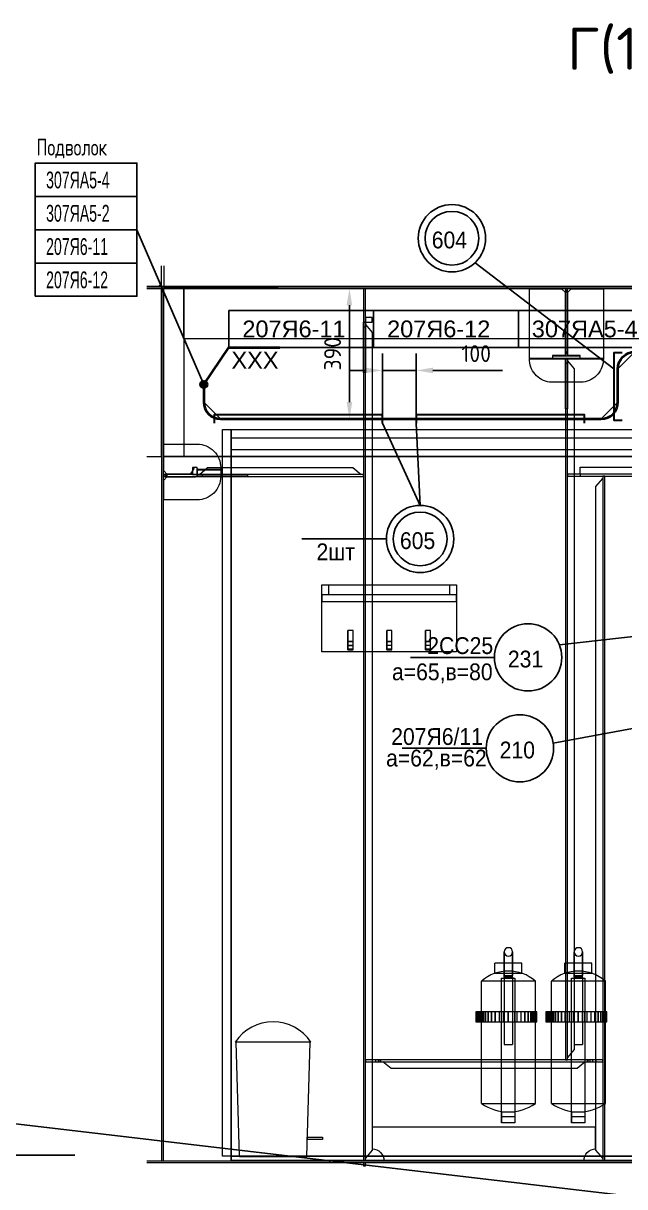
# Model space of a CAD drawing. Header units: millimetres. Extents: x -35117 to 70520, y -28859 to 27816.
# Drawn here: x -8139 to -6352, y -13724 to -10264 of the extents above; entities that cross this region are included whole.
import ezdxf

# ---------------------------------------------------------------- set-up
doc = ezdxf.new("R2010")
doc.units = ezdxf.units.MM
for name, color, linetype in [('-1102', 7, 'Continuous'), ('-1109', 7, 'Continuous'), ('-1114', 7, 'Continuous'), ('-1513', 7, 'Continuous'), ('CABLE', 6, 'Continuous'), ('DIMENSION', 1, 'Continuous'), ('FORM', 7, 'Continuous'), ('Kabeli', 7, 'Continuous'), ('KabeliError', 7, 'Continuous'), ('Выноски', 7, 'Continuous'), ('ВыноскиНаПолеЧертежа', 7, 'Continuous'), ('Насыщение', 7, 'Continuous'), ('ПозицииОборудования', 7, 'Continuous'), ('ЭСН', 255, 'Continuous')]:
    doc.layers.add(name, color=color, linetype=linetype)
for name, color, linetype, lineweight in [('Hull', 1, 'Continuous', 40), ('Other', 3, 'Continuous', 60), ('ТРАССЫ', 7, 'Continuous', 40)]:
    doc.layers.add(name, color=color, linetype=linetype, lineweight=lineweight)
doc.styles.add('SIMPLEX', font='simplex.shx', dxfattribs={"width": 0.9, "height": 50})
doc.styles.get("Standard").update_dxf_attribs({"font": 'arial.ttf'})
doc.styles.add('Standard1', font='simplex.shx', dxfattribs={"height": 2.5})
doc.dimstyles.new('М_20 -1', dxfattribs={"dimscale": 0, "dimtxt": 50, "dimasz": 50, "dimexe": 50, "dimexo": 0, "dimgap": 25, "dimtad": 1, "dimdec": 0, "dimrnd": 5, "dimdsep": 46, "dimtxsty": 'SIMPLEX', "dimcen": 50, "dimclrd": 1, "dimclre": 1, "dimclrt": 3, "dimadec": 0, "dimazin": 0, "dimtfac": 1, "dimtdec": 0, "dimtmove": 0, "dimatfit": 3, "dimfxl": 1, "dimtolj": 1, "dimtzin": 0, "dimarcsym": 0})

# ---------------------------------------------------------------- blocks, each defined once
blk = doc.blocks.new('*U69')
at = {"layer": 'ЭСН', "lineweight": 30}
blk.add_lwpolyline([(500, -25), (500, 0), (0, 0), (0, -25)], dxfattribs=at)
blk = doc.blocks.new('*U97')
at = {"layer": 'ЭСН', "lineweight": 30}
blk.add_lwpolyline([(200, -25), (200, 0), (0, 0), (0, -25)], dxfattribs=at)
blk = doc.blocks.new('*D106')
at = {"layer": 'Defpoints', "color": 0, "linetype": 'Continuous'}
for p in [(-7170.1, -11052.6), (-7022, -11052.6), (-7102.6, -11440.8)]:
    blk.add_point(p, dxfattribs=at)
at = {"layer": 'DIMENSION', "color": 1, "linetype": 'Continuous', "lineweight": -2}
for p, q in [((-7022, -11052.6), (-7220.1, -11052.6)), ((-7170.1, -11390.8), (-7170.1, -11102.6)), ((-7102.6, -11440.8), (-7220.1, -11440.8))]:
    blk.add_line(p, q, dxfattribs=at)
at = {"layer": 'DIMENSION', "color": 1, "linetype": 'Continuous'}
for points in [[(-7178.4, -11102.6), (-7161.8, -11102.6), (-7170.1, -11052.6)], [(-7178.4, -11390.8), (-7161.8, -11390.8), (-7170.1, -11440.8)]]:
    blk.add_solid(points, dxfattribs=at)
at = {"layer": 'DIMENSION', "color": 3, "linetype": 'Continuous', "insert": (-7220.1, -11246.7), "char_height": 50, "attachment_point": 5, "rotation": 90, "style": 'SIMPLEX'}
blk.add_mtext('\\A1;390', dxfattribs=at)
blk = doc.blocks.new('*D107')
at = {"layer": 'Defpoints', "color": 0, "linetype": 'Continuous'}
for p in [(-6972, -11296.4), (-7072, -11428.3), (-6972, -11428.3)]:
    blk.add_point(p, dxfattribs=at)
at = {"layer": 'DIMENSION', "color": 1, "linetype": 'Continuous', "lineweight": -2}
for p, q in [((-7072, -11428.3), (-7072, -11246.4)), ((-6972, -11428.3), (-6972, -11246.4)), ((-7122, -11296.4), (-7172, -11296.4)), ((-7072, -11296.4), (-6972, -11296.4)), ((-6922, -11296.4), (-6714.9, -11296.4))]:
    blk.add_line(p, q, dxfattribs=at)
at = {"layer": 'DIMENSION', "color": 1, "linetype": 'Continuous'}
for points in [[(-7122, -11288.1), (-7122, -11304.8), (-7072, -11296.4)], [(-6922, -11288.1), (-6922, -11304.8), (-6972, -11296.4)]]:
    blk.add_solid(points, dxfattribs=at)
at = {"layer": 'DIMENSION', "color": 3, "linetype": 'Continuous', "insert": (-6793.4, -11246.4), "char_height": 50, "attachment_point": 5, "style": 'SIMPLEX'}
blk.add_mtext('\\A1;100', dxfattribs=at)
blk = doc.blocks.new('*U377')
for p, q in [((0, 0), (74.4, 110.2)), ((74.4, 110.2), (225.6, 110.2))]:
    blk.add_line(p, q)
blk.add_circle((0, 0), 10)
blk.add_circle((0, 0), 10)
for tag, p in [('НАЗВАНИЕ_ПЕРЕХОДА', (86.2, 116.4)), ('СПРАВКА_ПЕРЕХОДА', (82, 47.2))]:
    blk.add_attdef(tag, p, '', height=50)
at = {"flags": 1}
for tag, p in [('ДЛИНА_ПЕРЕХОДА', (104.7, -170.5)), ('СУФИКС', (95, -250.5)), ('ID_перех', (95, -319.4))]:
    blk.add_attdef(tag, p, '', height=50, dxfattribs=at)

msp = doc.modelspace()

# ---------------------------------------------------------------- linework, layer by layer
at = {"layer": '-1102', "color": 3, "lineweight": 0}
for p, q in [((-7728.564, -11046.593), (-7728.564, -10985.851)), ((-7620.367, -11046.694), (-7772.516, -11046.694)), ((-7383.563, -11052.593), (-7772.516, -11052.593)), ((-7722.564, -11052.593), (-7728.564, -11052.593)), ((-7722.564, -11052.593), (-7728.564, -11052.593)), ((-7728.564, -11052.593), (-7728.564, -11059.664)), ((-7722.564, -11059.664), (-7728.564, -11059.664)), ((-7728.564, -11059.664), (-7728.564, -11062.593)), ((-7728.564, -11062.593), (-7722.564, -11062.593)), ((-7722.564, -11059.664), (-7722.564, -11052.593)), ((-7722.564, -11062.593), (-7722.564, -11059.664)), ((-6522.564, -11052.593), (-6528.564, -11052.593)), ((-6522.564, -11052.593), (-6528.564, -11052.593)), ((-6528.564, -11052.593), (-6528.564, -11059.664)), ((-6522.564, -11059.664), (-6528.564, -11059.664)), ((-6528.564, -11059.664), (-6528.564, -11062.593)), ((-6528.564, -11062.593), (-6522.564, -11062.593)), ((-6522.564, -11059.664), (-6522.564, -11052.593)), ((-6522.564, -11062.593), (-6522.564, -11059.664))]:
    msp.add_line(p, q, dxfattribs=at)
for points in [[(-7721.563, -10985.851), (-7721.563, -11046.593), (-7728.564, -11046.593)], [(-7772.516, -11046.593), (-7620.367, -11046.593), (-7620.367, -11046.694)], [(-7772.516, -11052.593), (-7383.563, -11052.593), (-7383.563, -11046.593), (-7772.516, -11046.593)], [(-7772.516, -11046.593), (-7383.563, -11046.593), (-7383.563, -11052.593)]]:
    msp.add_lwpolyline(points, dxfattribs=at)
at = {"layer": '-1109', "color": 1, "lineweight": 0}
for p, q in [((-7728.564, -11038.875), (-7728.564, -10985.851)), ((-7122.564, -13652.593), (-7128.564, -13652.593)), ((-7128.564, -13652.593), (-7128.564, -13662.593)), ((-7122.564, -13662.593), (-7128.564, -13662.593)), ((-7122.564, -13662.593), (-7122.564, -13652.593))]:
    msp.add_line(p, q, dxfattribs=at)
msp.add_lwpolyline([(-7772.516, -11046.593), (-7738.562, -11046.593), (-7728.564, -11038.875)], dxfattribs=at)
at = {"layer": '-1114', "color": 4, "lineweight": 0}
msp.add_line((-7607.562, -11605.593), (-7607.562, -11611.592), dxfattribs=at)
at = {"layer": '-1513', "color": 34, "lineweight": 0}
for p, q in [((-7728.308, -11052.391), (-7772.516, -11052.391)), ((-7728.308, -11052.327), (-7728.308, -11552.251)), ((-7722.314, -11052.257), (-7722.314, -11552.257)), ((-7722.29, -11052.257), (-7722.29, -11552.257)), ((-7722.094, -11552.257), (-7722.094, -11052.257)), ((-7722.094, -11052.318), (-7662.091, -11052.318)), ((-7662.091, -11052.318), (-7662.091, -11552.156)), ((-7772.516, -11552.251), (-7728.308, -11552.251)), ((-7772.516, -11552.251), (-7728.308, -11552.251)), ((-4691.571, -11552.284), (-7722.314, -11552.257)), ((-4728.735, -11552.272), (-7722.29, -11552.257)), ((-7722.29, -11552.257), (-4728.735, -11552.272)), ((-7722.094, -11552.156), (-7722.094, -11552.257)), ((-7662.091, -11552.156), (-7722.094, -11552.156))]:
    msp.add_line(p, q, dxfattribs=at)
at = {"layer": '-1513', "color": 231, "lineweight": 0}
for p, q in [((-7521.96, -11496.553), (-7521.96, -11532.555)), ((-7521.954, -11496.553), (-7521.96, -11496.553)), ((-7521.954, -11532.555), (-7521.954, -11496.553)), ((-7521.96, -11532.555), (-7521.954, -11532.555)), ((-7521.954, -13633.568), (-4928.576, -13633.568))]:
    msp.add_line(p, q, dxfattribs=at)
at = {"layer": '-1513', "color": 34, "lineweight": 0}
for points in [[(-7772.516, -11046.303), (-7728.552, -11046.303), (-7728.552, -10985.851)], [(-7728.308, -11552.251), (-7728.308, -11052.391), (-7728.308, -11052.327)], [(-7662.091, -11052.318), (-7662.091, -11052.257), (-7722.094, -11052.257)], [(-7722.094, -11052.257), (-7722.094, -11052.318), (-7722.094, -11552.156)]]:
    msp.add_lwpolyline(points, dxfattribs=at)
at = {"color": 3}
msp.add_line((-8892.36, -13629.838), (-7985.657, -13629.838), dxfattribs=at)
at = {"layer": 'CABLE', "color": 6, "linetype": 'Continuous', "lineweight": 50}
msp.add_circle((-7602.925, -11338.445), 8.849, dxfattribs=at)
at = {"layer": 'Hull', "color": 86, "linetype": 'Continuous', "lineweight": 20}
for p, q in [((-7728.564, -11052.593), (-7728.564, -13646.593)), ((-7722.564, -13646.593), (-7722.564, -11052.593)), ((-4691.571, -11052.284), (-7722.314, -11052.257)), ((-6528.564, -11052.593), (-6528.564, -11252.593)), ((-6522.564, -11252.593), (-6522.564, -11052.593)), ((-7128.564, -11152.593), (-7122.564, -11152.593)), ((-7128.564, -11167.592), (-7128.564, -11152.593)), ((-7122.564, -11167.592), (-7128.564, -11167.592)), ((-7128.564, -11302.593), (-7128.564, -11167.592)), ((-7122.564, -11152.593), (-7122.564, -11167.592)), ((-7122.564, -11167.592), (-7122.564, -11302.593)), ((-6522.564, -11242.592), (-6528.564, -11242.592)), ((-6528.564, -11242.592), (-6528.564, -11245.522)), ((-6522.564, -11245.522), (-6522.564, -11242.592)), ((-6528.564, -11245.522), (-6522.564, -11245.522)), ((-6528.564, -11245.522), (-6528.564, -11252.593)), ((-6528.564, -11252.593), (-6522.564, -11252.593)), ((-6528.564, -11252.593), (-6522.564, -11252.593)), ((-6528.564, -11260.594), (-6522.564, -11260.594)), ((-6528.564, -11275.594), (-6528.564, -11260.594)), ((-6522.564, -11275.594), (-6528.564, -11275.594)), ((-6528.564, -11410.594), (-6528.564, -11275.594)), ((-6522.564, -11252.593), (-6522.564, -11245.522)), ((-6522.564, -11260.594), (-6522.564, -11275.594)), ((-6522.564, -11275.594), (-6522.564, -11410.594)), ((-7122.564, -11302.593), (-7128.564, -11302.593)), ((-6522.564, -11410.594), (-6528.564, -11410.594)), ((-7722.564, -11605.593), (-7722.564, -11611.592)), ((-7622.564, -11605.593), (-7722.564, -11605.593)), ((-7722.564, -11611.592), (-7722.564, -11605.593)), ((-7722.564, -11605.593), (-7715.49, -11605.593)), ((-7722.564, -11611.592), (-7622.564, -11611.592)), ((-7715.49, -11611.592), (-7722.564, -11611.592)), ((-7715.49, -11611.592), (-7715.49, -11605.593)), ((-7715.49, -11605.593), (-7712.567, -11605.593)), ((-7712.567, -11611.592), (-7715.49, -11611.592)), ((-7712.567, -11605.593), (-7712.567, -11611.592)), ((-7622.564, -11611.592), (-7622.564, -11605.593)), ((-7622.564, -11605.593), (-7607.562, -11605.593)), ((-7622.564, -11611.592), (-7622.564, -11605.593)), ((-7607.562, -11611.592), (-7622.564, -11611.592)), ((-7607.562, -11605.593), (-7472.564, -11605.593)), ((-7472.564, -11611.592), (-7607.562, -11611.592)), ((-7472.564, -11605.593), (-7472.564, -11611.592)), ((-6522.564, -11604.595), (-6522.564, -11610.594)), ((-6484.46, -11604.595), (-6522.564, -11604.595)), ((-6522.564, -11610.594), (-6484.46, -11610.594)), ((-6484.46, -11604.595), (-6484.46, -11610.594)), ((-5328.564, -11604.595), (-6484.46, -11604.595)), ((-6484.46, -11610.594), (-5328.564, -11610.594)), ((-7122.564, -13346.593), (-7122.564, -13352.593)), ((-7102.563, -13346.593), (-7122.564, -13346.593)), ((-7122.564, -13352.593), (-7102.563, -13352.593)), ((-7102.563, -13346.593), (-7102.563, -13352.593)), ((-7092.999, -13346.593), (-7102.563, -13346.593)), ((-7102.563, -13352.593), (-7092.999, -13352.593)), ((-7092.999, -13346.593), (-7092.999, -13352.593)), ((-7084.887, -13346.593), (-7092.999, -13346.593)), ((-7092.999, -13352.593), (-7084.887, -13352.593)), ((-7084.887, -13346.593), (-7084.887, -13352.593)), ((-7079.467, -13346.593), (-7084.887, -13346.593)), ((-7084.887, -13352.593), (-7079.467, -13352.593)), ((-7079.467, -13346.593), (-7079.467, -13352.593)), ((-7077.563, -13346.593), (-7079.467, -13346.593)), ((-7079.467, -13352.593), (-7077.563, -13352.593)), ((-7077.563, -13346.593), (-7077.563, -13352.593)), ((-6462.567, -13346.593), (-7077.563, -13346.593)), ((-7077.563, -13352.593), (-6462.567, -13352.593)), ((-7228.564, -13652.593), (-7772.516, -13652.593)), ((-4928.576, -13645.568), (-7521.954, -13645.568))]:
    msp.add_line(p, q, dxfattribs=at)
for points in [[(-7722.314, -11552.257), (-7722.314, -11052.257), (-4691.571, -11052.284)], [(-4728.735, -11552.272), (-4728.735, -11052.272), (-7722.29, -11052.257)], [(-7662.066, -11052.257), (-4788.592, -11052.257), (-4788.592, -11202.257), (-7662.066, -11202.257), (-7662.066, -11052.257)], [(-7383.563, -11052.593), (-5813.562, -11052.593), (-5813.562, -11046.593), (-7383.563, -11046.593), (-7383.563, -11052.593)], [(-7128.564, -11052.593), (-7128.564, -11152.593), (-7122.564, -11152.593), (-7122.564, -11052.593), (-7128.564, -11052.593)], [(-6529.565, -11063.594), (-6529.565, -11251.595), (-6566.565, -11251.595), (-6566.565, -11260.594), (-6635.565, -11260.594), (-6635.565, -11053.594), (-6539.563, -11053.594), (-6529.565, -11063.594)], [(-6521.563, -11063.594), (-6511.566, -11053.594), (-6415.564, -11053.594), (-6415.564, -11260.594), (-6484.564, -11260.594), (-6484.564, -11251.595), (-6521.563, -11251.595), (-6521.563, -11063.594)], [(-7122.564, -11152.593), (-7102.563, -11152.593), (-7102.563, -11139.202), (-7122.564, -11139.202), (-7122.564, -11152.593)], [(-7128.564, -11152.593), (-7128.564, -13646.593), (-7122.564, -13646.593), (-7122.564, -11152.593), (-7128.564, -11152.593)], [(-7122.564, -13639.443), (-7122.564, -11159.743), (-7102.563, -11183.58), (-7102.563, -13615.605), (-7122.564, -13639.443)], [(-6485.565, -11260.594), (-6565.564, -11260.594), (-6565.564, -11252.593), (-6485.565, -11252.593), (-6485.565, -11260.594)], [(-6528.564, -11260.594), (-6528.564, -13346.593), (-6522.564, -13346.593), (-6522.564, -11260.594), (-6528.564, -11260.594)], [(-6522.564, -13339.443), (-6522.564, -11267.745), (-6502.563, -11291.579), (-6502.563, -13315.605), (-6522.564, -13339.443)], [(-7622.564, -11605.593), (-7622.564, -11585.594), (-7635.955, -11585.594), (-7635.955, -11605.593), (-7622.564, -11605.593)], [(-7135.717, -11605.593), (-7615.411, -11605.593), (-7591.577, -11585.594), (-7159.552, -11585.594), (-7135.717, -11605.593)], [(-5338.958, -11604.595), (-6484.46, -11604.595), (-6484.46, -11584.593), (-5373.596, -11584.593), (-5338.958, -11604.595)], [(-7622.564, -11611.592), (-7128.564, -11611.592), (-7128.564, -11605.593), (-7622.564, -11605.593), (-7622.564, -11611.592)], [(-6417.566, -11617.745), (-6417.566, -13639.443), (-6437.567, -13615.605), (-6437.567, -11641.579), (-6417.566, -11617.745)], [(-6411.566, -13646.593), (-6411.566, -11610.594), (-6417.566, -11610.594), (-6417.566, -13646.593), (-6411.566, -13646.593)], [(-7070.416, -13352.593), (-6469.714, -13352.593), (-6493.548, -13372.594), (-7046.576, -13372.594), (-7070.416, -13352.593)], [(-7772.516, -13646.593), (-7228.564, -13646.593), (-7228.564, -13652.593)], [(-6028.564, -13652.593), (-7228.564, -13652.593), (-7228.564, -13646.593), (-6028.564, -13646.593), (-6028.564, -13652.593)]]:
    msp.add_lwpolyline(points, dxfattribs=at)
for points in [[(-6415.564, -11261.592, -0.1816714), (-6432.415, -11307.866, -0.1816977), (-6475.561, -11331.594), (-6575.561, -11331.594, -0.18167797), (-6618.713, -11307.866, -0.1816714), (-6635.565, -11261.592), (-6415.564, -11261.592)], [(-7712.567, -11604.595), (-7721.563, -11594.594), (-7721.563, -11515.593), (-7622.564, -11515.593, -0.19890653), (-7573.065, -11536.095, -0.19890653), (-7552.563, -11585.594), (-7552.563, -11590.593), (-7621.563, -11590.593, 0.16509695), (-7622.802, -11586.94, 0.16500078), (-7626.013, -11584.798, 0.16526026), (-7629.858, -11585.051, 0.16496545), (-7632.763, -11587.593), (-7641.418, -11602.593, -0.13158579), (-7642.883, -11604.057, -0.13151275), (-7644.885, -11604.595), (-7712.567, -11604.595)], [(-7712.567, -11612.593), (-7627.563, -11612.593, 0.19893275), (-7623.321, -11610.835, 0.19893275), (-7621.563, -11606.594), (-7621.563, -11591.594), (-7552.563, -11591.594), (-7552.563, -11611.592, -0.19890653), (-7573.065, -11661.092, -0.19890653), (-7622.564, -11681.594), (-7721.563, -11681.594), (-7721.563, -11622.594), (-7712.567, -11612.593)], [(-7067.566, -13646.593), (-6473.565, -13646.593, -0.19891879), (-6463.311, -13621.846, -0.19889785), (-6438.562, -13611.592), (-6438.562, -13546.593), (-7102.563, -13546.593), (-7102.563, -13611.592, -0.19889785), (-7077.813, -13621.846, -0.19893613), (-7067.566, -13646.593, -0.19893613)]]:
    msp.add_lwpolyline(points, format="xyb", dxfattribs=at)
at = {"layer": 'Kabeli', "color": 231}
for points in [[(-7602.59, -11338.255), (-7602.925, -11338.445), (-7602.925, -11390.778), (-7552.925, -11440.778), (-6422.218, -11440.778), (-6372.218, -11390.778), (-6372.218, -11291.603), (-6322.218, -11241.603), (-6066.197, -11241.603), (-6066.197, -11241.603), (-6013.798, -11241.603), (-5963.798, -11191.603), (-5963.798, -11161.671), (-5963.464, -11161.481)], [(-5482.931, -12261.815), (-5482.931, -12261.815), (-5482.931, -12289.349), (-5432.931, -12339.349), (-5431.882, -12339.349), (-5409.063, -12339.349), (-5359.063, -12289.349), (-5359.063, -11291.603), (-5409.063, -11241.603), (-5646.644, -11241.603), (-5646.644, -11241.603), (-5861.399, -11241.603), (-6066.197, -11241.603), (-6322.218, -11241.603), (-6372.218, -11291.603), (-6372.218, -11390.778), (-6422.218, -11440.778), (-7552.925, -11440.778), (-7602.925, -11390.778), (-7602.925, -11338.445), (-7602.59, -11338.255)], [(-5482.931, -12261.815), (-5482.931, -12261.815), (-5482.931, -12289.349), (-5432.931, -12339.349), (-5431.882, -12339.349), (-5409.063, -12339.349), (-5359.063, -12289.349), (-5359.063, -11291.603), (-5409.063, -11241.603), (-5646.644, -11241.603), (-5646.644, -11241.603), (-5861.399, -11241.603), (-6066.197, -11241.603), (-6322.218, -11241.603), (-6372.218, -11291.603), (-6372.218, -11390.778), (-6422.218, -11440.778), (-7552.925, -11440.778), (-7602.925, -11390.778), (-7602.925, -11338.445), (-7602.59, -11338.255)]]:
    msp.add_lwpolyline(points, dxfattribs=at)
at = {"layer": 'Kabeli', "color": 6}
msp.add_circle((-7602.925, -11338.445), 4, dxfattribs=at)
msp.add_circle((-7602.925, -11338.445), 4, dxfattribs=at)
at = {"layer": 'KabeliError', "color": 231}
msp.add_lwpolyline([(-9980.926, -13322.651), (-2196.644, -14239.448)], dxfattribs=at)
at = {"layer": 'Other', "color": 5, "linetype": 'Continuous', "lineweight": 18}
for p, q in [((-7521.954, -11496.553), (-4928.576, -11496.553)), ((-4928.576, -11532.555), (-7521.954, -11532.555))]:
    msp.add_line(p, q, dxfattribs=at)
at = {"layer": 'Other', "color": 251, "linetype": 'Continuous', "lineweight": 20}
for p, q in [((-7174.461, -12070.144), (-7174.461, -12102.998)), ((-7059.462, -12102.998), (-7059.462, -12070.144)), ((-6944.462, -12102.998), (-6944.462, -12070.144)), ((-7174.461, -12102.998), (-7174.461, -12123.99)), ((-7059.462, -12123.99), (-7059.462, -12102.998)), ((-6944.462, -12123.99), (-6944.462, -12102.998)), ((-7174.461, -12123.99), (-7174.461, -12114.677)), ((-7174.461, -12114.847), (-7159.462, -12114.847)), ((-7059.462, -12114.677), (-7059.462, -12123.99)), ((-7044.462, -12114.847), (-7059.462, -12114.847)), ((-6944.462, -12114.677), (-6944.462, -12123.99)), ((-6929.461, -12114.847), (-6944.462, -12114.847)), ((-6657.617, -13059.355), (-6737.617, -13059.355)), ((-6737.617, -13089.355), (-6737.617, -13059.355)), ((-6657.617, -13089.355), (-6657.617, -13059.355)), ((-6449.73, -13059.355), (-6529.73, -13059.355)), ((-6529.73, -13089.355), (-6529.73, -13059.355)), ((-6449.73, -13089.355), (-6449.73, -13059.355)), ((-6617.617, -13112.591), (-6777.617, -13112.591)), ((-6617.617, -13112.591), (-6777.617, -13112.591)), ((-6777.617, -13476.591), (-6777.617, -13112.591)), ((-6737.617, -13089.355), (-6657.617, -13089.355)), ((-6710.118, -13095.918), (-6685.118, -13095.918)), ((-6710.118, -13100.572), (-6685.118, -13100.572)), ((-6685.118, -13100.572), (-6710.118, -13100.572)), ((-6710.118, -13100.572), (-6710.118, -13300.826)), ((-6685.118, -13100.572), (-6685.118, -13300.826)), ((-6617.617, -13476.591), (-6617.617, -13112.591)), ((-6409.729, -13112.591), (-6569.729, -13112.591)), ((-6409.729, -13112.591), (-6569.729, -13112.591)), ((-6569.729, -13476.591), (-6569.729, -13112.591)), ((-6529.73, -13089.355), (-6449.73, -13089.355)), ((-6502.229, -13095.918), (-6477.229, -13095.918)), ((-6502.229, -13100.572), (-6477.229, -13100.572)), ((-6477.229, -13100.572), (-6502.229, -13100.572)), ((-6502.229, -13100.572), (-6502.229, -13300.826)), ((-6477.229, -13100.572), (-6477.229, -13300.826)), ((-6409.729, -13476.591), (-6409.729, -13112.591)), ((-6794.124, -13203.996), (-6794.124, -13233.995)), ((-6791.108, -13203.996), (-6794.124, -13203.996)), ((-6794.124, -13203.996), (-6794.124, -13233.995)), ((-6793.052, -13203.996), (-6794.124, -13203.996)), ((-6793.052, -13203.996), (-6793.052, -13233.995)), ((-6790.124, -13203.996), (-6793.052, -13203.996)), ((-6791.108, -13203.996), (-6791.108, -13233.995)), ((-6790.439, -13203.996), (-6791.108, -13203.996)), ((-6790.439, -13233.995), (-6790.439, -13203.996)), ((-6788.609, -13203.996), (-6790.439, -13203.996)), ((-6790.124, -13203.996), (-6790.124, -13233.995)), ((-6786.123, -13203.996), (-6790.124, -13203.996)), ((-6788.609, -13233.995), (-6788.609, -13203.996)), ((-6786.108, -13203.996), (-6788.609, -13203.996)), ((-6786.123, -13203.996), (-6786.123, -13233.995)), ((-6782.124, -13203.996), (-6786.123, -13203.996)), ((-6786.108, -13233.995), (-6786.108, -13203.996)), ((-6783.609, -13203.996), (-6786.108, -13203.996)), ((-6783.609, -13233.995), (-6783.609, -13203.996)), ((-6781.778, -13203.996), (-6783.609, -13203.996)), ((-6782.124, -13233.995), (-6782.124, -13203.996)), ((-6779.196, -13203.996), (-6782.124, -13203.996)), ((-6781.778, -13203.996), (-6781.778, -13233.995)), ((-6781.108, -13203.996), (-6781.778, -13203.996)), ((-6781.108, -13203.996), (-6781.108, -13233.995)), ((-6778.659, -13203.996), (-6781.108, -13203.996)), ((-6779.196, -13233.995), (-6779.196, -13203.996)), ((-6778.123, -13203.996), (-6779.196, -13203.996)), ((-6778.659, -13203.996), (-6778.659, -13233.995)), ((-6774.073, -13203.996), (-6778.659, -13203.996)), ((-6778.123, -13233.995), (-6778.123, -13203.996)), ((-6775.761, -13203.996), (-6778.123, -13203.996)), ((-6775.761, -13233.995), (-6775.761, -13203.996)), ((-6771.342, -13203.996), (-6775.761, -13203.996)), ((-6774.073, -13203.996), (-6774.073, -13233.995)), ((-6767.476, -13203.996), (-6774.073, -13203.996)), ((-6771.342, -13233.995), (-6771.342, -13203.996)), ((-6764.982, -13203.996), (-6771.342, -13203.996)), ((-6767.476, -13203.996), (-6767.476, -13233.995)), ((-6759.041, -13203.996), (-6767.476, -13203.996)), ((-6764.982, -13233.995), (-6764.982, -13203.996)), ((-6756.852, -13203.996), (-6764.982, -13203.996)), ((-6759.041, -13203.996), (-6759.041, -13233.995)), ((-6748.994, -13203.996), (-6759.041, -13203.996)), ((-6756.852, -13233.995), (-6756.852, -13203.996)), ((-6747.169, -13203.996), (-6756.852, -13203.996)), ((-6748.994, -13203.996), (-6748.994, -13233.995)), ((-6737.602, -13203.996), (-6748.994, -13203.996)), ((-6747.169, -13233.995), (-6747.169, -13203.996)), ((-6736.189, -13203.996), (-6747.169, -13203.996)), ((-6737.602, -13203.996), (-6737.602, -13233.995)), ((-6725.169, -13203.996), (-6737.602, -13203.996)), ((-6736.189, -13233.995), (-6736.189, -13203.996)), ((-6724.206, -13203.996), (-6736.189, -13203.996)), ((-6725.169, -13203.996), (-6725.169, -13233.995)), ((-6712.027, -13203.996), (-6725.169, -13203.996)), ((-6724.206, -13233.995), (-6724.206, -13203.996)), ((-6711.538, -13203.996), (-6724.206, -13203.996)), ((-6712.027, -13203.996), (-6712.027, -13233.995)), ((-6698.524, -13203.996), (-6712.027, -13203.996)), ((-6711.538, -13233.995), (-6711.538, -13203.996)), ((-6698.524, -13203.996), (-6711.538, -13203.996)), ((-6698.524, -13203.996), (-6698.524, -13233.995)), ((-6685.023, -13203.996), (-6698.524, -13203.996)), ((-6698.524, -13233.995), (-6698.524, -13203.996)), ((-6685.51, -13203.996), (-6698.524, -13203.996)), ((-6685.51, -13203.996), (-6685.51, -13233.995)), ((-6672.842, -13203.996), (-6685.51, -13203.996)), ((-6685.023, -13233.995), (-6685.023, -13203.996)), ((-6671.879, -13203.996), (-6685.023, -13203.996)), ((-6672.842, -13203.996), (-6672.842, -13233.995)), ((-6660.859, -13203.996), (-6672.842, -13203.996)), ((-6671.879, -13233.995), (-6671.879, -13203.996)), ((-6659.448, -13203.996), (-6671.879, -13203.996)), ((-6660.859, -13203.996), (-6660.859, -13233.995)), ((-6649.879, -13203.996), (-6660.859, -13203.996)), ((-6659.448, -13233.995), (-6659.448, -13203.996)), ((-6648.056, -13203.996), (-6659.448, -13203.996)), ((-6649.879, -13203.996), (-6649.879, -13233.995)), ((-6640.196, -13203.996), (-6649.879, -13203.996)), ((-6648.056, -13233.995), (-6648.056, -13203.996)), ((-6638.009, -13203.996), (-6648.056, -13203.996)), ((-6640.196, -13203.996), (-6640.196, -13233.995)), ((-6632.066, -13203.996), (-6640.196, -13203.996)), ((-6638.009, -13233.995), (-6638.009, -13203.996)), ((-6629.574, -13203.996), (-6638.009, -13203.996)), ((-6632.066, -13203.996), (-6632.066, -13233.995)), ((-6625.706, -13203.996), (-6632.066, -13203.996)), ((-6629.574, -13233.995), (-6629.574, -13203.996)), ((-6622.976, -13203.996), (-6629.574, -13203.996)), ((-6625.706, -13203.996), (-6625.706, -13233.995)), ((-6621.287, -13203.996), (-6625.706, -13203.996)), ((-6622.976, -13233.995), (-6622.976, -13203.996)), ((-6618.391, -13203.996), (-6622.976, -13203.996)), ((-6621.287, -13203.996), (-6621.287, -13233.995)), ((-6618.925, -13203.996), (-6621.287, -13203.996)), ((-6618.925, -13233.995), (-6618.925, -13203.996)), ((-6618.925, -13203.996), (-6618.437, -13203.996)), ((-6618.925, -13233.995), (-6618.925, -13203.996)), ((-6618.925, -13203.996), (-6615.941, -13203.996)), ((-6618.925, -13203.996), (-6618.925, -13233.995)), ((-6615.941, -13203.996), (-6618.925, -13203.996)), ((-6618.437, -13203.996), (-6618.437, -13233.995)), ((-6618.437, -13203.996), (-6615.451, -13203.996)), ((-6618.391, -13233.995), (-6618.391, -13203.996)), ((-6615.941, -13203.996), (-6618.391, -13203.996)), ((-6613.067, -13203.996), (-6618.068, -13203.996)), ((-6618.068, -13233.995), (-6618.068, -13203.996)), ((-6615.941, -13203.996), (-6615.941, -13233.995)), ((-6615.941, -13203.996), (-6615.451, -13203.996)), ((-6615.941, -13233.995), (-6615.941, -13203.996)), ((-6615.941, -13233.995), (-6615.941, -13203.996)), ((-6615.451, -13203.996), (-6615.451, -13233.995)), ((-6615.451, -13203.996), (-6615.451, -13233.995)), ((-6613.067, -13233.995), (-6613.067, -13203.996)), ((-6586.236, -13203.996), (-6586.236, -13233.995)), ((-6583.221, -13203.996), (-6586.236, -13203.996)), ((-6586.236, -13203.996), (-6586.236, -13233.995)), ((-6585.164, -13203.996), (-6586.236, -13203.996)), ((-6585.164, -13203.996), (-6585.164, -13233.995)), ((-6582.235, -13203.996), (-6585.164, -13203.996)), ((-6583.221, -13203.996), (-6583.221, -13233.995)), ((-6582.551, -13203.996), (-6583.221, -13203.996)), ((-6582.551, -13233.995), (-6582.551, -13203.996)), ((-6580.72, -13203.996), (-6582.551, -13203.996)), ((-6582.235, -13203.996), (-6582.235, -13233.995)), ((-6578.236, -13203.996), (-6582.235, -13203.996)), ((-6580.72, -13233.995), (-6580.72, -13203.996)), ((-6578.221, -13203.996), (-6580.72, -13203.996)), ((-6578.236, -13203.996), (-6578.236, -13233.995)), ((-6574.235, -13203.996), (-6578.236, -13203.996)), ((-6578.221, -13233.995), (-6578.221, -13203.996)), ((-6575.72, -13203.996), (-6578.221, -13203.996)), ((-6575.72, -13233.995), (-6575.72, -13203.996)), ((-6573.89, -13203.996), (-6575.72, -13203.996)), ((-6574.235, -13233.995), (-6574.235, -13203.996)), ((-6571.307, -13203.996), (-6574.235, -13203.996)), ((-6573.89, -13203.996), (-6573.89, -13233.995)), ((-6573.221, -13203.996), (-6573.89, -13203.996)), ((-6573.221, -13203.996), (-6573.221, -13233.995)), ((-6570.77, -13203.996), (-6573.221, -13203.996)), ((-6571.307, -13233.995), (-6571.307, -13203.996)), ((-6570.236, -13203.996), (-6571.307, -13203.996)), ((-6570.77, -13203.996), (-6570.77, -13233.995)), ((-6566.185, -13203.996), (-6570.77, -13203.996)), ((-6570.236, -13233.995), (-6570.236, -13203.996)), ((-6567.874, -13203.996), (-6570.236, -13203.996)), ((-6567.874, -13233.995), (-6567.874, -13203.996)), ((-6563.455, -13203.996), (-6567.874, -13203.996)), ((-6566.185, -13203.996), (-6566.185, -13233.995)), ((-6559.587, -13203.996), (-6566.185, -13203.996)), ((-6563.455, -13233.995), (-6563.455, -13203.996)), ((-6557.095, -13203.996), (-6563.455, -13203.996)), ((-6559.587, -13203.996), (-6559.587, -13233.995)), ((-6551.153, -13203.996), (-6559.587, -13203.996)), ((-6557.095, -13233.995), (-6557.095, -13203.996)), ((-6548.965, -13203.996), (-6557.095, -13203.996)), ((-6551.153, -13203.996), (-6551.153, -13233.995)), ((-6541.105, -13203.996), (-6551.153, -13203.996)), ((-6548.965, -13233.995), (-6548.965, -13203.996)), ((-6539.282, -13203.996), (-6548.965, -13203.996)), ((-6541.105, -13203.996), (-6541.105, -13233.995)), ((-6529.715, -13203.996), (-6541.105, -13203.996)), ((-6539.282, -13233.995), (-6539.282, -13203.996)), ((-6528.302, -13203.996), (-6539.282, -13203.996)), ((-6529.715, -13203.996), (-6529.715, -13233.995)), ((-6517.282, -13203.996), (-6529.715, -13203.996)), ((-6528.302, -13233.995), (-6528.302, -13203.996)), ((-6516.319, -13203.996), (-6528.302, -13203.996)), ((-6517.282, -13203.996), (-6517.282, -13233.995)), ((-6504.139, -13203.996), (-6517.282, -13203.996)), ((-6516.319, -13233.995), (-6516.319, -13203.996)), ((-6503.651, -13203.996), (-6516.319, -13203.996)), ((-6504.139, -13203.996), (-6504.139, -13233.995)), ((-6490.637, -13203.996), (-6504.139, -13203.996)), ((-6503.651, -13233.995), (-6503.651, -13203.996)), ((-6490.637, -13203.996), (-6503.651, -13203.996)), ((-6490.637, -13203.996), (-6490.637, -13233.995)), ((-6477.134, -13203.996), (-6490.637, -13203.996)), ((-6490.637, -13233.995), (-6490.637, -13203.996)), ((-6477.623, -13203.996), (-6490.637, -13203.996)), ((-6477.623, -13203.996), (-6477.623, -13233.995)), ((-6464.955, -13203.996), (-6477.623, -13203.996)), ((-6477.134, -13233.995), (-6477.134, -13203.996)), ((-6463.992, -13203.996), (-6477.134, -13203.996)), ((-6464.955, -13203.996), (-6464.955, -13233.995)), ((-6452.972, -13203.996), (-6464.955, -13203.996)), ((-6463.992, -13233.995), (-6463.992, -13203.996)), ((-6451.559, -13203.996), (-6463.992, -13203.996)), ((-6452.972, -13203.996), (-6452.972, -13233.995)), ((-6441.992, -13203.996), (-6452.972, -13203.996)), ((-6451.559, -13233.995), (-6451.559, -13203.996)), ((-6440.168, -13203.996), (-6451.559, -13203.996)), ((-6441.992, -13203.996), (-6441.992, -13233.995)), ((-6432.309, -13203.996), (-6441.992, -13203.996)), ((-6440.168, -13233.995), (-6440.168, -13203.996)), ((-6430.121, -13203.996), (-6440.168, -13203.996)), ((-6432.309, -13203.996), (-6432.309, -13233.995)), ((-6424.179, -13203.996), (-6432.309, -13203.996)), ((-6430.121, -13233.995), (-6430.121, -13203.996)), ((-6421.685, -13203.996), (-6430.121, -13203.996)), ((-6424.179, -13203.996), (-6424.179, -13233.995)), ((-6417.819, -13203.996), (-6424.179, -13203.996)), ((-6421.685, -13233.995), (-6421.685, -13203.996)), ((-6415.088, -13203.996), (-6421.685, -13203.996)), ((-6417.819, -13203.996), (-6417.819, -13233.995)), ((-6413.4, -13203.996), (-6417.819, -13203.996)), ((-6415.088, -13233.995), (-6415.088, -13203.996)), ((-6410.502, -13203.996), (-6415.088, -13203.996)), ((-6413.4, -13203.996), (-6413.4, -13233.995)), ((-6411.038, -13203.996), (-6413.4, -13203.996)), ((-6411.038, -13233.995), (-6411.038, -13203.996)), ((-6411.038, -13203.996), (-6410.55, -13203.996)), ((-6411.038, -13233.995), (-6411.038, -13203.996)), ((-6411.038, -13203.996), (-6408.053, -13203.996)), ((-6411.038, -13203.996), (-6411.038, -13233.995)), ((-6408.053, -13203.996), (-6411.038, -13203.996)), ((-6410.55, -13203.996), (-6410.55, -13233.995)), ((-6410.55, -13203.996), (-6407.563, -13203.996)), ((-6410.502, -13233.995), (-6410.502, -13203.996)), ((-6408.053, -13203.996), (-6410.502, -13203.996)), ((-6405.18, -13203.996), (-6410.18, -13203.996)), ((-6410.18, -13233.995), (-6410.18, -13203.996)), ((-6408.053, -13203.996), (-6408.053, -13233.995)), ((-6408.053, -13203.996), (-6407.563, -13203.996)), ((-6408.053, -13233.995), (-6408.053, -13203.996)), ((-6408.053, -13233.995), (-6408.053, -13203.996)), ((-6407.563, -13203.996), (-6407.563, -13233.995)), ((-6407.563, -13203.996), (-6407.563, -13233.995)), ((-6405.18, -13233.995), (-6405.18, -13203.996)), ((-6794.124, -13233.995), (-6791.108, -13233.995)), ((-6794.124, -13233.995), (-6793.052, -13233.995)), ((-6793.052, -13233.995), (-6790.124, -13233.995)), ((-6791.108, -13233.995), (-6790.439, -13233.995)), ((-6790.439, -13233.995), (-6788.609, -13233.995)), ((-6790.124, -13233.995), (-6786.123, -13233.995)), ((-6788.609, -13233.995), (-6786.108, -13233.995)), ((-6786.123, -13233.995), (-6782.124, -13233.995)), ((-6786.108, -13233.995), (-6783.609, -13233.995)), ((-6783.609, -13233.995), (-6781.778, -13233.995)), ((-6782.124, -13233.995), (-6779.196, -13233.995)), ((-6781.778, -13233.995), (-6781.108, -13233.995)), ((-6781.108, -13233.995), (-6778.659, -13233.995)), ((-6779.196, -13233.995), (-6778.123, -13233.995)), ((-6778.659, -13233.995), (-6774.073, -13233.995)), ((-6778.123, -13233.995), (-6775.761, -13233.995)), ((-6775.761, -13233.995), (-6771.342, -13233.995)), ((-6774.073, -13233.995), (-6767.476, -13233.995)), ((-6771.342, -13233.995), (-6764.982, -13233.995)), ((-6767.476, -13233.995), (-6759.041, -13233.995)), ((-6764.982, -13233.995), (-6756.852, -13233.995)), ((-6759.041, -13233.995), (-6748.994, -13233.995)), ((-6756.852, -13233.995), (-6747.169, -13233.995)), ((-6748.994, -13233.995), (-6737.602, -13233.995)), ((-6747.169, -13233.995), (-6736.189, -13233.995)), ((-6737.602, -13233.995), (-6725.169, -13233.995)), ((-6736.189, -13233.995), (-6724.206, -13233.995)), ((-6725.169, -13233.995), (-6712.027, -13233.995)), ((-6724.206, -13233.995), (-6711.538, -13233.995)), ((-6712.027, -13233.995), (-6698.524, -13233.995)), ((-6711.538, -13233.995), (-6698.524, -13233.995)), ((-6698.524, -13233.995), (-6685.023, -13233.995)), ((-6698.524, -13233.995), (-6685.51, -13233.995)), ((-6685.51, -13233.995), (-6672.842, -13233.995)), ((-6685.023, -13233.995), (-6671.879, -13233.995)), ((-6672.842, -13233.995), (-6660.859, -13233.995)), ((-6671.879, -13233.995), (-6659.448, -13233.995)), ((-6660.859, -13233.995), (-6649.879, -13233.995)), ((-6659.448, -13233.995), (-6648.056, -13233.995)), ((-6649.879, -13233.995), (-6640.196, -13233.995)), ((-6648.056, -13233.995), (-6638.009, -13233.995)), ((-6640.196, -13233.995), (-6632.066, -13233.995)), ((-6638.009, -13233.995), (-6629.574, -13233.995)), ((-6632.066, -13233.995), (-6625.706, -13233.995)), ((-6629.574, -13233.995), (-6622.976, -13233.995)), ((-6625.706, -13233.995), (-6621.287, -13233.995)), ((-6622.976, -13233.995), (-6618.391, -13233.995)), ((-6621.287, -13233.995), (-6618.925, -13233.995)), ((-6618.437, -13233.995), (-6618.925, -13233.995)), ((-6615.941, -13233.995), (-6618.925, -13233.995)), ((-6618.925, -13233.995), (-6615.941, -13233.995)), ((-6615.451, -13233.995), (-6618.437, -13233.995)), ((-6618.391, -13233.995), (-6615.941, -13233.995)), ((-6618.068, -13233.995), (-6613.067, -13233.995)), ((-6615.451, -13233.995), (-6615.941, -13233.995)), ((-6586.236, -13233.995), (-6583.221, -13233.995)), ((-6586.236, -13233.995), (-6585.164, -13233.995)), ((-6585.164, -13233.995), (-6582.235, -13233.995)), ((-6583.221, -13233.995), (-6582.551, -13233.995)), ((-6582.551, -13233.995), (-6580.72, -13233.995)), ((-6582.235, -13233.995), (-6578.236, -13233.995)), ((-6580.72, -13233.995), (-6578.221, -13233.995)), ((-6578.236, -13233.995), (-6574.235, -13233.995)), ((-6578.221, -13233.995), (-6575.72, -13233.995)), ((-6575.72, -13233.995), (-6573.89, -13233.995)), ((-6574.235, -13233.995), (-6571.307, -13233.995)), ((-6573.89, -13233.995), (-6573.221, -13233.995)), ((-6573.221, -13233.995), (-6570.77, -13233.995)), ((-6571.307, -13233.995), (-6570.236, -13233.995)), ((-6570.77, -13233.995), (-6566.185, -13233.995)), ((-6570.236, -13233.995), (-6567.874, -13233.995)), ((-6567.874, -13233.995), (-6563.455, -13233.995)), ((-6566.185, -13233.995), (-6559.587, -13233.995)), ((-6563.455, -13233.995), (-6557.095, -13233.995)), ((-6559.587, -13233.995), (-6551.153, -13233.995)), ((-6557.095, -13233.995), (-6548.965, -13233.995)), ((-6551.153, -13233.995), (-6541.105, -13233.995)), ((-6548.965, -13233.995), (-6539.282, -13233.995)), ((-6541.105, -13233.995), (-6529.715, -13233.995)), ((-6539.282, -13233.995), (-6528.302, -13233.995)), ((-6529.715, -13233.995), (-6517.282, -13233.995)), ((-6528.302, -13233.995), (-6516.319, -13233.995)), ((-6517.282, -13233.995), (-6504.139, -13233.995)), ((-6516.319, -13233.995), (-6503.651, -13233.995)), ((-6504.139, -13233.995), (-6490.637, -13233.995)), ((-6503.651, -13233.995), (-6490.637, -13233.995)), ((-6490.637, -13233.995), (-6477.134, -13233.995)), ((-6490.637, -13233.995), (-6477.623, -13233.995)), ((-6477.623, -13233.995), (-6464.955, -13233.995)), ((-6477.134, -13233.995), (-6463.992, -13233.995)), ((-6464.955, -13233.995), (-6452.972, -13233.995)), ((-6463.992, -13233.995), (-6451.559, -13233.995)), ((-6452.972, -13233.995), (-6441.992, -13233.995)), ((-6451.559, -13233.995), (-6440.168, -13233.995)), ((-6441.992, -13233.995), (-6432.309, -13233.995)), ((-6440.168, -13233.995), (-6430.121, -13233.995)), ((-6432.309, -13233.995), (-6424.179, -13233.995)), ((-6430.121, -13233.995), (-6421.685, -13233.995)), ((-6424.179, -13233.995), (-6417.819, -13233.995)), ((-6421.685, -13233.995), (-6415.088, -13233.995)), ((-6417.819, -13233.995), (-6413.4, -13233.995)), ((-6415.088, -13233.995), (-6410.502, -13233.995)), ((-6413.4, -13233.995), (-6411.038, -13233.995)), ((-6410.55, -13233.995), (-6411.038, -13233.995)), ((-6408.053, -13233.995), (-6411.038, -13233.995)), ((-6411.038, -13233.995), (-6408.053, -13233.995)), ((-6407.563, -13233.995), (-6410.55, -13233.995)), ((-6410.502, -13233.995), (-6408.053, -13233.995)), ((-6410.18, -13233.995), (-6405.18, -13233.995)), ((-6407.563, -13233.995), (-6408.053, -13233.995)), ((-7284.288, -13293.726), (-7509.288, -13293.726)), ((-7286.789, -13293.726), (-7506.788, -13293.726)), ((-7496.788, -13633.726), (-7506.788, -13293.726)), ((-7296.788, -13633.726), (-7286.789, -13293.726)), ((-6710.118, -13300.826), (-6685.118, -13300.826)), ((-6502.229, -13300.826), (-6477.229, -13300.826)), ((-6462.567, -13352.593), (-6462.567, -13346.593)), ((-6460.663, -13346.593), (-6462.567, -13346.593)), ((-6462.567, -13352.593), (-6460.663, -13352.593)), ((-6460.663, -13352.593), (-6460.663, -13346.593)), ((-6455.243, -13346.593), (-6460.663, -13346.593)), ((-6460.663, -13352.593), (-6455.243, -13352.593)), ((-6455.243, -13352.593), (-6455.243, -13346.593)), ((-6447.131, -13346.593), (-6455.243, -13346.593)), ((-6455.243, -13352.593), (-6447.131, -13352.593)), ((-6447.131, -13352.593), (-6447.131, -13346.593)), ((-6437.567, -13346.593), (-6447.131, -13346.593)), ((-6447.131, -13352.593), (-6437.567, -13352.593)), ((-6437.567, -13346.593), (-6437.567, -13352.593)), ((-6417.566, -13346.593), (-6437.567, -13346.593)), ((-6437.567, -13352.593), (-6417.566, -13352.593)), ((-6417.566, -13352.593), (-6417.566, -13346.593)), ((-6777.617, -13476.591), (-6617.617, -13476.591)), ((-6777.617, -13476.591), (-6617.617, -13476.591)), ((-6569.729, -13476.591), (-6409.729, -13476.591)), ((-6569.729, -13476.591), (-6409.729, -13476.591)), ((-6718.524, -13533.591), (-6718.524, -13501.591)), ((-6678.524, -13516.591), (-6718.524, -13516.591)), ((-6510.637, -13533.591), (-6510.637, -13501.591)), ((-6470.637, -13516.591), (-6510.637, -13516.591)), ((-7521.96, -13633.568), (-7521.96, -13645.568)), ((-7521.954, -13633.568), (-7521.96, -13633.568)), ((-7521.96, -13645.568), (-7521.954, -13645.568)), ((-7521.954, -13645.568), (-7521.954, -13633.568)), ((-7496.788, -13633.726), (-7296.788, -13633.726))]:
    msp.add_line(p, q, dxfattribs=at)
at = {"layer": 'Other', "color": 5, "linetype": 'Continuous', "lineweight": 18}
for points in [[(-7521.905, -11472.554), (-7521.905, -13633.592), (-7546.905, -13633.592), (-7546.905, -11472.554), (-7521.905, -11472.554)], [(-4903.485, -13633.592), (-7521.942, -13633.592), (-7521.972, -11472.554), (-4903.607, -11472.554)]]:
    msp.add_lwpolyline(points, dxfattribs=at)
at = {"layer": 'Other', "color": 251, "linetype": 'Continuous', "lineweight": 20}
for points in [[(-6851.962, -11933.57), (-6851.962, -12133.57), (-7251.962, -12133.57), (-7251.962, -11933.57), (-6851.962, -11933.57)], [(-7251.962, -11933.57), (-7231.962, -11933.57), (-7231.962, -11963.57), (-7251.962, -11963.57), (-7251.962, -11933.57)], [(-6851.962, -11933.57), (-6851.962, -11963.57), (-7251.962, -11963.57), (-7251.962, -11933.57), (-6851.962, -11933.57)], [(-6871.962, -11933.57), (-6851.962, -11933.57), (-6851.962, -11963.57), (-6871.962, -11963.57), (-6871.962, -11933.57)], [(-6851.962, -11983.57), (-6851.962, -11963.57), (-7251.962, -11963.57), (-7251.962, -11983.57), (-6851.962, -11983.57)], [(-7174.461, -12102.998), (-7159.462, -12102.998), (-7159.462, -12070.144), (-7174.461, -12070.144)], [(-7174.461, -12127.714), (-7174.461, -12100.797), (-7174.461, -12070.144)], [(-7059.462, -12102.998), (-7044.462, -12102.998), (-7044.462, -12070.144), (-7059.462, -12070.144)], [(-7059.462, -12070.144), (-7059.462, -12100.797), (-7059.462, -12127.714)], [(-6944.462, -12102.998), (-6929.461, -12102.998), (-6929.461, -12070.144), (-6944.462, -12070.144)], [(-6944.462, -12070.144), (-6944.462, -12100.797), (-6944.462, -12127.714)], [(-7174.461, -12123.99), (-7159.462, -12123.99), (-7159.462, -12102.998), (-7174.461, -12102.998)], [(-7059.462, -12123.99), (-7044.462, -12123.99), (-7044.462, -12102.998), (-7059.462, -12102.998)], [(-6944.462, -12123.99), (-6929.461, -12123.99), (-6929.461, -12102.998), (-6944.462, -12102.998)], [(-7159.462, -12114.847), (-7159.462, -12114.677), (-7174.461, -12114.677)], [(-7174.461, -12114.677), (-7174.461, -12114.847), (-7174.461, -12127.714)], [(-7174.461, -12127.714), (-7159.462, -12127.714), (-7159.462, -12114.847)], [(-7044.462, -12114.847), (-7044.462, -12114.677), (-7059.462, -12114.677)], [(-7059.462, -12127.714), (-7059.462, -12114.847), (-7059.462, -12114.677)], [(-7059.462, -12127.714), (-7044.462, -12127.714), (-7044.462, -12114.847)], [(-6929.461, -12114.847), (-6929.461, -12114.677), (-6944.462, -12114.677)], [(-6944.462, -12127.714), (-6944.462, -12114.847), (-6944.462, -12114.677)], [(-6944.462, -12127.714), (-6929.461, -12127.714), (-6929.461, -12114.847)], [(-6710.118, -13025.572), (-6710.118, -13026.437), (-6710.118, -13029.015), (-6710.118, -13033.24), (-6710.118, -13039.007), (-6710.118, -13046.176), (-6710.118, -13054.569), (-6710.118, -13063.982), (-6710.118, -13074.179), (-6710.118, -13084.914), (-6710.118, -13095.918)], [(-6710.118, -13100.572), (-6710.118, -13088.839), (-6710.118, -13077.396), (-6710.118, -13066.523), (-6710.118, -13056.487), (-6710.118, -13047.538), (-6710.118, -13039.896), (-6710.118, -13033.746), (-6710.118, -13029.241), (-6710.118, -13026.496), (-6710.118, -13025.572)], [(-6685.118, -13025.572), (-6685.118, -13026.437), (-6685.118, -13029.015), (-6685.118, -13033.24), (-6685.118, -13039.007), (-6685.118, -13046.176), (-6685.118, -13054.569), (-6685.118, -13063.982), (-6685.118, -13074.179), (-6685.118, -13084.914), (-6685.118, -13095.918)], [(-6685.118, -13100.572), (-6685.118, -13088.839), (-6685.118, -13077.396), (-6685.118, -13066.523), (-6685.118, -13056.487), (-6685.118, -13047.538), (-6685.118, -13039.896), (-6685.118, -13033.746), (-6685.118, -13029.241), (-6685.118, -13026.496), (-6685.118, -13025.572)], [(-6502.229, -13025.572), (-6502.229, -13026.437), (-6502.229, -13029.015), (-6502.229, -13033.24), (-6502.229, -13039.007), (-6502.229, -13046.176), (-6502.229, -13054.569), (-6502.229, -13063.982), (-6502.229, -13074.179), (-6502.229, -13084.914), (-6502.229, -13095.918)], [(-6502.229, -13100.572), (-6502.229, -13088.839), (-6502.229, -13077.396), (-6502.229, -13066.523), (-6502.229, -13056.487), (-6502.229, -13047.538), (-6502.229, -13039.896), (-6502.229, -13033.746), (-6502.229, -13029.241), (-6502.229, -13026.496), (-6502.229, -13025.572)], [(-6477.229, -13025.572), (-6477.229, -13026.437), (-6477.229, -13029.015), (-6477.229, -13033.24), (-6477.229, -13039.007), (-6477.229, -13046.176), (-6477.229, -13054.569), (-6477.229, -13063.982), (-6477.229, -13074.179), (-6477.229, -13084.914), (-6477.229, -13095.918)], [(-6477.229, -13100.572), (-6477.229, -13088.839), (-6477.229, -13077.396), (-6477.229, -13066.523), (-6477.229, -13056.487), (-6477.229, -13047.538), (-6477.229, -13039.896), (-6477.229, -13033.746), (-6477.229, -13029.241), (-6477.229, -13026.496), (-6477.229, -13025.572)], [(-6678.524, -13533.591), (-6718.524, -13533.591), (-6718.524, -13103.591), (-6678.524, -13103.591), (-6678.524, -13533.591)], [(-6470.637, -13533.591), (-6510.637, -13533.591), (-6510.637, -13103.591), (-6470.637, -13103.591), (-6470.637, -13533.591)], [(-6678.524, -13233.995), (-6678.524, -13203.996), (-6718.524, -13203.996), (-6718.524, -13233.995), (-6678.524, -13233.995)], [(-6470.637, -13233.995), (-6470.637, -13203.996), (-6510.637, -13203.996), (-6510.637, -13233.995), (-6470.637, -13233.995)], [(-6718.524, -13501.591), (-6678.524, -13501.591), (-6678.524, -13516.591)], [(-6718.524, -13501.591), (-6718.524, -13516.591), (-6718.524, -13533.591)], [(-6678.524, -13516.591), (-6678.524, -13533.591), (-6718.524, -13533.591)], [(-6510.637, -13501.591), (-6470.637, -13501.591), (-6470.637, -13516.591)], [(-6510.637, -13501.591), (-6510.637, -13516.591), (-6510.637, -13533.591)], [(-6470.637, -13516.591), (-6470.637, -13533.591), (-6510.637, -13533.591)], [(-7295.318, -13583.726), (-7295.318, -13576.726), (-7250.319, -13576.726), (-7250.319, -13583.726), (-7295.318, -13583.726)]]:
    msp.add_lwpolyline(points, dxfattribs=at)
for points in [[(-6697.618, -13038.072, 1), (-6697.618, -13013.072, 1), (-6697.618, -13038.072, 1)], [(-6697.618, -13038.072, 1), (-6697.618, -13013.072, 1), (-6697.618, -13038.072, 1)], [(-6489.729, -13038.072, 1), (-6489.729, -13013.072, 1), (-6489.729, -13038.072, 1)], [(-6489.729, -13038.072, 1), (-6489.729, -13013.072, 1), (-6489.729, -13038.072, 1)]]:
    msp.add_lwpolyline(points, format="xyb", dxfattribs=at)
for centre, radius, start, end in [((-6697.618, -13025.572), 12.5, 0, 180), ((-6697.618, -13025.572), 12.5, 0, 180), ((-6697.618, -13025.572), 12.5, 180, 0), ((-6489.729, -13025.572), 12.5, 0, 180), ((-6489.729, -13025.572), 12.5, 0, 180), ((-6489.729, -13025.572), 12.5, 180, 0), ((-6697.616, -13204.257), 121.665, 48.887695, 131.112305), ((-6489.729, -13204.258), 121.667, 48.888054, 131.111938), ((-7396.788, -13369.194), 135.469, 33.85503, 146.144974), ((-6697.616, -13361.093), 140.499, 235.291763, 304.708221), ((-6489.729, -13361.09), 140.501, 235.292068, 304.707916)]:
    msp.add_arc(centre, radius, start, end, dxfattribs=at)
at = {"layer": 'Выноски', "color": 1}
for points in [[(-8103.356, -10779.021), (-8103.356, -10680.021), (-7801.719, -10680.021), (-7801.719, -10779.021), (-8103.356, -10779.021)], [(-8103.356, -10878.021), (-8103.356, -10779.021), (-7801.719, -10779.021), (-7801.719, -10878.021), (-8103.356, -10878.021)], [(-8103.356, -10977.021), (-8103.356, -10878.021), (-7801.719, -10878.021), (-7801.719, -10977.021), (-8103.356, -10977.021)], [(-7801.719, -10878.021), (-7602.925, -11338.445)], [(-8103.356, -11076.021), (-8103.356, -10977.021), (-7801.719, -10977.021), (-7801.719, -11076.021), (-8103.356, -11076.021)]]:
    msp.add_lwpolyline(points, dxfattribs=at)
at = {"layer": 'ВыноскиНаПолеЧертежа', "color": 0}
for points in [[(-7528.212, -11118.008), (-7098.212, -11118.008), (-7098.212, -11228.008), (-7528.212, -11228.008)], [(-7098.212, -11118.008), (-6668.212, -11118.008), (-6668.212, -11228.008), (-7098.212, -11228.008)], [(-6668.212, -11118.008), (-6238.212, -11118.008), (-6238.212, -11228.008), (-6668.212, -11228.008)]]:
    msp.add_lwpolyline(points, close=True, dxfattribs=at)
at = {"layer": 'Насыщение', "color": 1}
for points in [[(-6796.978, -10976.269), (-6384.718, -11292.147)], [(-7072.018, -11453.278), (-6960.045, -11697.651), (-6972.018, -11453.278)]]:
    msp.add_lwpolyline(points, dxfattribs=at)
for centre, radius in [((-6865.489, -10903.424), 100), ((-6865.489, -10903.424), 80), ((-6960.045, -11797.651), 100), ((-6960.045, -11797.651), 80)]:
    msp.add_circle(centre, radius, dxfattribs=at)
at = {"layer": 'ПозицииОборудования', "color": 1}
for p, q in [((-7061.981, -11797.651), (-7311.561, -11797.651)), ((-6988.828, -12149.75), (-6739.248, -12149.75)), ((-7013.283, -12420.237), (-6763.703, -12420.237))]:
    msp.add_line(p, q, dxfattribs=at)
for points in [[(-6546.409, -12112.589), (-5520.003, -11996.441)], [(-6564.847, -12405.158), (-5524.931, -12212.353)]]:
    msp.add_lwpolyline(points, dxfattribs=at)
for centre in [(-6639.248, -12149.75), (-6663.703, -12420.237)]:
    msp.add_circle(centre, 100, dxfattribs=at)
at = {"layer": 'ТРАССЫ', "color": 6}
msp.add_lwpolyline([(-7602.925, -11338.445), (-7602.925, -11390.778, 0.41421356), (-7552.925, -11440.778), (-6422.218, -11440.778, 0.41421356), (-6372.218, -11390.778), (-6372.218, -11291.603, -0.41421356), (-6322.218, -11241.603), (-5646.644, -11241.603)], format="xyb", dxfattribs=at)

# ---------------------------------------------------------------- block references
at = {"layer": 'ТРАССЫ'}
ref = msp.add_blockref('*U377', (-7602.59, -11338.255), dxfattribs=at)
ref.add_attrib('СПРАВКА_ПЕРЕХОДА', 'ХХХ', (-7520.558, -11291.039), dxfattribs={"layer": '0', "height": 50})
at = {"layer": 'ЭСН', "rotation": 89.99999999999979}
msp.add_blockref('*U97', (-6384.718, -11444.595), dxfattribs=at)
at = {"layer": 'ЭСН'}
for p in [(-7572.018, -11428.278), (-6972.018, -11428.278)]:
    msp.add_blockref('*U69', p, dxfattribs=at)

# ---------------------------------------------------------------- texts
at = {"color": 4, "style": 'Standard1'}
msp.add_text('Г(1)', height=125, dxfattribs=at).set_placement((-6523.459, -10402.101))
at = {"layer": 'FORM', "color": 3, "style": 'Standard1', "width": 0.7}
msp.add_text('Подволок', height=50, dxfattribs=at).set_placement((-8099.796, -10657.659))
at = {"layer": 'Выноски', "color": 3, "width": 0.6}
for s, p in [('307ЯА5-4', (-8071.356, -10755.021)), ('307ЯА5-2', (-8071.356, -10854.021)), ('207Я6-11', (-8071.356, -10953.021)), ('207Я6-12', (-8071.356, -11052.021))]:
    msp.add_text(s, height=50, dxfattribs=at).set_placement(p)
at = {"layer": 'ВыноскиНаПолеЧертежа', "color": 0}
for s, p in [('207Я6-11', (-7488.212, -11198.008)), ('207Я6-12', (-7058.212, -11198.008)), ('307ЯА5-4', (-6628.212, -11198.008))]:
    msp.add_text(s, height=50, dxfattribs=at).set_placement(p)
at = {"layer": 'Насыщение', "color": 3, "width": 0.9}
for s, p in [('604', (-6925.489, -10933.424)), ('605', (-7020.045, -11827.651))]:
    msp.add_text(s, height=50, dxfattribs=at).set_placement(p)
at = {"layer": 'ПозицииОборудования', "color": 3, "width": 0.9}
for s, p in [('2шт', (-7267.991, -11860.855)), ('2СС25', (-6938.729, -12139.75)), ('231', (-6699.248, -12179.75)), ('а=65,в=80', (-7043.684, -12217.824)), ('207Я6/11', (-7046.013, -12410.237)), ('210', (-6723.703, -12450.237)), ('а=62,в=62', (-7061.286, -12474.2))]:
    msp.add_text(s, height=50, dxfattribs=at).set_placement(p)

# ---------------------------------------------------------------- dimensions: what is measured, and where the dimension line sits
at = {"layer": 'DIMENSION', "color": 1, "linetype": 'Continuous'}
dim = msp.add_linear_dim(base=(-7170.097, -11052.593), p1=(-7102.563, -11440.778), p2=(-7022.009, -11052.593), angle=90, dimstyle='М_20 -1', override={"dimscale": 1}, dxfattribs=at)
dim.commit()
dim.dimension.update_dxf_attribs({"geometry": '*D106', "text_midpoint": (-7220.097, -11246.685)})
dim = msp.add_linear_dim(base=(-6972.018, -11296.428), p1=(-7072.018, -11428.278), p2=(-6972.018, -11428.278), dimstyle='М_20 -1', override={"dimscale": 1}, dxfattribs=at)
dim.commit()
dim.dimension.update_dxf_attribs({"geometry": '*D107', "text_midpoint": (-6793.447, -11246.428)})

doc.saveas('drawing.dxf')
